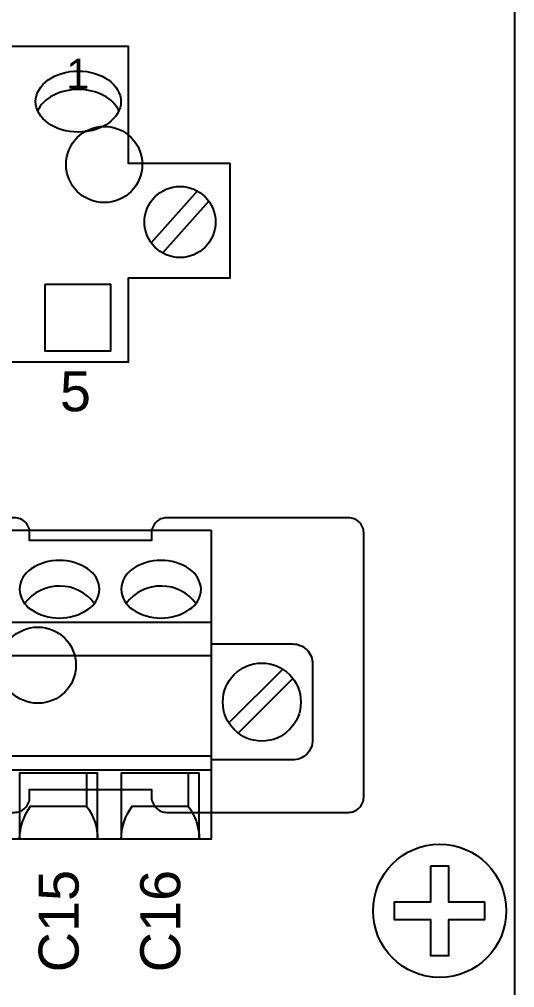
# Model space of a CAD drawing. Extents: x 0.5 to 35.5, y 0.5 to 23.5.
# Drawn here: x 33.148 to 34.123, y 9.671 to 11.577 of the extents above; entities that cross this region are included whole.
import ezdxf

# ---------------------------------------------------------------- set-up
doc = ezdxf.new("R2010")
doc.units = 0
doc.header["$MEASUREMENT"] = 0
for name, color, linetype in [('1_01__0-__NO_ETH__EIA-232', 7, 'CONTINUOUS'), ('1_02__1-__NO_ETH__EIA-485', 7, 'CONTINUOUS'), ('1_03__2-___1__10-100BASE-T', 7, 'CONTINUOUS'), ('1_04__3-___1__10-100BASE-T', 7, 'CONTINUOUS'), ('1_05__4-___1__100BASE-FX_M', 7, 'CONTINUOUS'), ('1_06__6-___2__10-100BASE-T', 7, 'CONTINUOUS'), ('1_07__8-___2__100BASE-FX_M', 7, 'CONTINUOUS'), ('2_01__0-__EMPTY', 7, 'CONTINUOUS'), ('2_02__A0__SERIAL_COMMUNICA', 7, 'CONTINUOUS'), ('2_03__B-___3__DI___4__DO__', 7, 'CONTINUOUS'), ('2_04__1-___4__DI___4__DO__', 7, 'CONTINUOUS'), ('2_05__C-___4__DI___4__DO__', 7, 'CONTINUOUS'), ('2_06__D-___4__DI___3__DO__', 7, 'CONTINUOUS'), ('2_07__2A___8__FORM_A_DO', 7, 'CONTINUOUS'), ('2_08__2B___8__FORM_B_DO', 7, 'CONTINUOUS'), ('2_09__2C___8__DO__6__FORM_', 7, 'CONTINUOUS'), ('2_10__2D___8__DO__2__FORM_', 7, 'CONTINUOUS'), ('2_11__2G___8__DO__4__FORM_', 7, 'CONTINUOUS'), ('2_12__3-___8__DI', 7, 'CONTINUOUS'), ('2_13__4-___14__DI', 7, 'CONTINUOUS'), ('2_14__5-___8__AI', 7, 'CONTINUOUS'), ('2_15__6-___4__AI____4__AO', 7, 'CONTINUOUS'), ('6_00______DWG_', 7, 'CONTINUOUS')]:
    doc.layers.add(name, color=color, linetype=linetype)
doc.styles.add('ARIAL', font='arial.ttf')

msp = doc.modelspace()

# ---------------------------------------------------------------- linework, layer by layer
at = {"layer": '1_01__0-__NO_ETH__EIA-232'}
msp.add_circle((33.3149, 11.2914), 0.075, dxfattribs=at)
at = {"layer": '1_02__1-__NO_ETH__EIA-485'}
for points in [[(32.3627, 11.5237), (32.3627, 11.2932), (32.163, 11.2932), (32.163, 11.0682), (32.3627, 11.0682), (32.3627, 10.9032), (33.3629, 10.9032), (33.3629, 11.0682), (33.5627, 11.0682), (33.5627, 11.2932), (33.3629, 11.2932), (33.3629, 11.5237), (32.3627, 11.5237)], [(33.4983, 11.2392), (33.4076, 11.137)], [(33.43, 11.1171), (33.5208, 11.2192)], [(33.1979, 11.0553), (33.1979, 10.9244), (33.3278, 10.9244), (33.3278, 11.0553), (33.1979, 11.0553)]]:
    msp.add_lwpolyline(points, dxfattribs=at)
msp.add_circle((33.4642, 11.1781), 0.07, dxfattribs=at)
msp.add_ellipse((33.2639, 11.4152), major_axis=(0.0839, 0), ratio=0.716586, dxfattribs=at)
msp.add_ellipse((33.2639, 11.3788), major_axis=(0.0839, 0), ratio=0.716586, start_param=0.307595, end_param=2.833998, dxfattribs=at)
at = {"layer": '1_03__2-___1__10-100BASE-T'}
msp.add_circle((33.3149, 11.2914), 0.075, dxfattribs=at)
at = {"layer": '1_04__3-___1__10-100BASE-T'}
for points in [[(32.3627, 11.5237), (32.3627, 11.2932), (32.163, 11.2932), (32.163, 11.0682), (32.3627, 11.0682), (32.3627, 10.9032), (33.3629, 10.9032), (33.3629, 11.0682), (33.5627, 11.0682), (33.5627, 11.2932), (33.3629, 11.2932), (33.3629, 11.5237), (32.3627, 11.5237)], [(33.4983, 11.2392), (33.4076, 11.137)], [(33.43, 11.1171), (33.5208, 11.2192)], [(33.1979, 11.0553), (33.1979, 10.9244), (33.3278, 10.9244), (33.3278, 11.0553), (33.1979, 11.0553)]]:
    msp.add_lwpolyline(points, dxfattribs=at)
msp.add_circle((33.4642, 11.1781), 0.07, dxfattribs=at)
msp.add_ellipse((33.2639, 11.4152), major_axis=(0.0839, 0), ratio=0.716586, dxfattribs=at)
msp.add_ellipse((33.2639, 11.3788), major_axis=(0.0839, 0), ratio=0.716586, start_param=0.307595, end_param=2.833998, dxfattribs=at)
at = {"layer": '1_05__4-___1__100BASE-FX_M'}
msp.add_circle((33.3149, 11.2914), 0.075, dxfattribs=at)
at = {"layer": '1_06__6-___2__10-100BASE-T'}
msp.add_circle((33.3149, 11.2914), 0.075, dxfattribs=at)
at = {"layer": '1_07__8-___2__100BASE-FX_M'}
msp.add_circle((33.3149, 11.2914), 0.075, dxfattribs=at)
at = {"layer": '2_01__0-__EMPTY'}
msp.add_lwpolyline([(32.1432, 10.0459, 0.414214), (32.1731, 10.016), (33.1383, 10.016, 0.414214), (33.1682, 10.0459), (33.1682, 10.061), (33.4082, 10.061), (33.4082, 10.0459, 0.414214), (33.4381, 10.016), (33.7958, 10.016, 0.414973), (33.8257, 10.0459), (33.8257, 10.5662, 0.414973), (33.7958, 10.596), (33.4381, 10.596, 0.414214), (33.4082, 10.5662), (33.4082, 10.551), (33.1682, 10.551), (33.1682, 10.5662, 0.414214), (33.1383, 10.596), (32.1731, 10.596, 0.414214), (32.1432, 10.5662)], format="xyb", dxfattribs=at)
at = {"layer": '2_02__A0__SERIAL_COMMUNICA'}
msp.add_circle((33.1843, 10.3057), 0.075, dxfattribs=at)
at = {"layer": '2_03__B-___3__DI___4__DO__'}
msp.add_lwpolyline([(33.5252, 10.5717), (33.5252, 9.963), (31.9252, 9.963), (31.9252, 10.5717)], close=True, dxfattribs=at)
for points in [[(33.2825, 10.4953, 0.154167), (33.2268, 10.5119, 0.154167), (33.1711, 10.4953, 0.244062), (33.1481, 10.4553, 0.244061), (33.1711, 10.4152, 0.154167), (33.2268, 10.3986, 0.154167), (33.2825, 10.4152, 0.24406), (33.3056, 10.4553, 0.236767)], [(33.4825, 10.4953, 0.154167), (33.4268, 10.5119, 0.154167), (33.3711, 10.4953, 0.244062), (33.3481, 10.4553, 0.244061), (33.3711, 10.4152, 0.154167), (33.4268, 10.3986, 0.154167), (33.4825, 10.4152, 0.24406), (33.5056, 10.4553, 0.236767)]]:
    msp.add_lwpolyline(points, format="xyb", close=True, dxfattribs=at)
for points in [[(33.2956, 10.4274, 0.005828), (33.2953, 10.4273, 0.231198), (33.2284, 10.4616, 0.240907), (33.1583, 10.4273, 0.001746), (33.1582, 10.4272)], [(33.4956, 10.4274, 0.005828), (33.4953, 10.4273, 0.231198), (33.4284, 10.4616, 0.240907), (33.3583, 10.4273, 0.001746), (33.3582, 10.4272)], [(33.5252, 10.3476), (33.6859, 10.3476, -0.414214), (33.7252, 10.3082), (33.7252, 10.1586, -0.414214), (33.6859, 10.1193), (33.5252, 10.1193)], [(33.2804, 10.0931), (33.2804, 10.028, -0.162987), (33.302, 9.963), (33.302, 10.0931), (33.1485, 10.0931), (33.1485, 9.963, -0.162853), (33.1701, 10.028), (33.2804, 10.028)], [(33.4804, 10.0931), (33.4804, 10.028, -0.162987), (33.502, 9.963), (33.502, 10.0931), (33.3485, 10.0931), (33.3485, 9.963, -0.162853), (33.3701, 10.028), (33.4804, 10.028)]]:
    msp.add_lwpolyline(points, format="xyb", dxfattribs=at)
for points in [[(31.9252, 10.3901), (33.5252, 10.3901)], [(31.9252, 10.3247), (33.5252, 10.3247)], [(33.5604, 10.1921), (33.6663, 10.298)], [(33.5787, 10.172), (33.6863, 10.2796)], [(31.9252, 10.1276), (33.5252, 10.1276)], [(31.9252, 10.0998), (33.5252, 10.0998)]]:
    msp.add_lwpolyline(points, dxfattribs=at)
msp.add_circle((33.6252, 10.2331), 0.0768, dxfattribs=at)
at = {"layer": '2_04__1-___4__DI___4__DO__'}
msp.add_lwpolyline([(33.5252, 10.5717), (33.5252, 9.963), (31.9252, 9.963), (31.9252, 10.5717)], close=True, dxfattribs=at)
for points in [[(33.2825, 10.4953, 0.154167), (33.2268, 10.5119, 0.154167), (33.1711, 10.4953, 0.244062), (33.1481, 10.4553, 0.244061), (33.1711, 10.4152, 0.154167), (33.2268, 10.3986, 0.154167), (33.2825, 10.4152, 0.24406), (33.3056, 10.4553, 0.236767)], [(33.4825, 10.4953, 0.154167), (33.4268, 10.5119, 0.154167), (33.3711, 10.4953, 0.244062), (33.3481, 10.4553, 0.244061), (33.3711, 10.4152, 0.154167), (33.4268, 10.3986, 0.154167), (33.4825, 10.4152, 0.24406), (33.5056, 10.4553, 0.236767)]]:
    msp.add_lwpolyline(points, format="xyb", close=True, dxfattribs=at)
for points in [[(33.2956, 10.4274, 0.005828), (33.2953, 10.4273, 0.231198), (33.2284, 10.4616, 0.240907), (33.1583, 10.4273, 0.001746), (33.1582, 10.4272)], [(33.4956, 10.4274, 0.005828), (33.4953, 10.4273, 0.231198), (33.4284, 10.4616, 0.240907), (33.3583, 10.4273, 0.001746), (33.3582, 10.4272)], [(33.5252, 10.3476), (33.6859, 10.3476, -0.414214), (33.7252, 10.3082), (33.7252, 10.1586, -0.414214), (33.6859, 10.1193), (33.5252, 10.1193)], [(33.2804, 10.0931), (33.2804, 10.028, -0.162987), (33.302, 9.963), (33.302, 10.0931), (33.1485, 10.0931), (33.1485, 9.963, -0.162853), (33.1701, 10.028), (33.2804, 10.028)], [(33.4804, 10.0931), (33.4804, 10.028, -0.162987), (33.502, 9.963), (33.502, 10.0931), (33.3485, 10.0931), (33.3485, 9.963, -0.162853), (33.3701, 10.028), (33.4804, 10.028)]]:
    msp.add_lwpolyline(points, format="xyb", dxfattribs=at)
for points in [[(31.9252, 10.3901), (33.5252, 10.3901)], [(31.9252, 10.3247), (33.5252, 10.3247)], [(33.5604, 10.1921), (33.6663, 10.298)], [(33.5787, 10.172), (33.6863, 10.2796)], [(31.9252, 10.1276), (33.5252, 10.1276)], [(31.9252, 10.0998), (33.5252, 10.0998)]]:
    msp.add_lwpolyline(points, dxfattribs=at)
msp.add_circle((33.6252, 10.2331), 0.0768, dxfattribs=at)
at = {"layer": '2_05__C-___4__DI___4__DO__'}
msp.add_lwpolyline([(33.5252, 10.5717), (33.5252, 9.963), (31.9252, 9.963), (31.9252, 10.5717)], close=True, dxfattribs=at)
for points in [[(33.2825, 10.4953, 0.154167), (33.2268, 10.5119, 0.154167), (33.1711, 10.4953, 0.244062), (33.1481, 10.4553, 0.244061), (33.1711, 10.4152, 0.154167), (33.2268, 10.3986, 0.154167), (33.2825, 10.4152, 0.24406), (33.3056, 10.4553, 0.236767)], [(33.4825, 10.4953, 0.154167), (33.4268, 10.5119, 0.154167), (33.3711, 10.4953, 0.244062), (33.3481, 10.4553, 0.244061), (33.3711, 10.4152, 0.154167), (33.4268, 10.3986, 0.154167), (33.4825, 10.4152, 0.24406), (33.5056, 10.4553, 0.236767)]]:
    msp.add_lwpolyline(points, format="xyb", close=True, dxfattribs=at)
for points in [[(33.2956, 10.4274, 0.005828), (33.2953, 10.4273, 0.231198), (33.2284, 10.4616, 0.240907), (33.1583, 10.4273, 0.001746), (33.1582, 10.4272)], [(33.4956, 10.4274, 0.005828), (33.4953, 10.4273, 0.231198), (33.4284, 10.4616, 0.240907), (33.3583, 10.4273, 0.001746), (33.3582, 10.4272)], [(33.5252, 10.3476), (33.6859, 10.3476, -0.414214), (33.7252, 10.3082), (33.7252, 10.1586, -0.414214), (33.6859, 10.1193), (33.5252, 10.1193)], [(33.2804, 10.0931), (33.2804, 10.028, -0.162987), (33.302, 9.963), (33.302, 10.0931), (33.1485, 10.0931), (33.1485, 9.963, -0.162853), (33.1701, 10.028), (33.2804, 10.028)], [(33.4804, 10.0931), (33.4804, 10.028, -0.162987), (33.502, 9.963), (33.502, 10.0931), (33.3485, 10.0931), (33.3485, 9.963, -0.162853), (33.3701, 10.028), (33.4804, 10.028)]]:
    msp.add_lwpolyline(points, format="xyb", dxfattribs=at)
for points in [[(31.9252, 10.3901), (33.5252, 10.3901)], [(31.9252, 10.3247), (33.5252, 10.3247)], [(33.5604, 10.1921), (33.6663, 10.298)], [(33.5787, 10.172), (33.6863, 10.2796)], [(31.9252, 10.1276), (33.5252, 10.1276)], [(31.9252, 10.0998), (33.5252, 10.0998)]]:
    msp.add_lwpolyline(points, dxfattribs=at)
msp.add_circle((33.6252, 10.2331), 0.0768, dxfattribs=at)
at = {"layer": '2_06__D-___4__DI___3__DO__'}
msp.add_lwpolyline([(33.5252, 10.5717), (33.5252, 9.963), (31.9252, 9.963), (31.9252, 10.5717)], close=True, dxfattribs=at)
for points in [[(33.2825, 10.4953, 0.154167), (33.2268, 10.5119, 0.154167), (33.1711, 10.4953, 0.244062), (33.1481, 10.4553, 0.244061), (33.1711, 10.4152, 0.154167), (33.2268, 10.3986, 0.154167), (33.2825, 10.4152, 0.24406), (33.3056, 10.4553, 0.236767)], [(33.4825, 10.4953, 0.154167), (33.4268, 10.5119, 0.154167), (33.3711, 10.4953, 0.244062), (33.3481, 10.4553, 0.244061), (33.3711, 10.4152, 0.154167), (33.4268, 10.3986, 0.154167), (33.4825, 10.4152, 0.24406), (33.5056, 10.4553, 0.236767)]]:
    msp.add_lwpolyline(points, format="xyb", close=True, dxfattribs=at)
for points in [[(33.2956, 10.4274, 0.005828), (33.2953, 10.4273, 0.231198), (33.2284, 10.4616, 0.240907), (33.1583, 10.4273, 0.001746), (33.1582, 10.4272)], [(33.4956, 10.4274, 0.005828), (33.4953, 10.4273, 0.231198), (33.4284, 10.4616, 0.240907), (33.3583, 10.4273, 0.001746), (33.3582, 10.4272)], [(33.5252, 10.3476), (33.6859, 10.3476, -0.414214), (33.7252, 10.3082), (33.7252, 10.1586, -0.414214), (33.6859, 10.1193), (33.5252, 10.1193)], [(33.2804, 10.0931), (33.2804, 10.028, -0.162987), (33.302, 9.963), (33.302, 10.0931), (33.1485, 10.0931), (33.1485, 9.963, -0.162853), (33.1701, 10.028), (33.2804, 10.028)], [(33.4804, 10.0931), (33.4804, 10.028, -0.162987), (33.502, 9.963), (33.502, 10.0931), (33.3485, 10.0931), (33.3485, 9.963, -0.162853), (33.3701, 10.028), (33.4804, 10.028)]]:
    msp.add_lwpolyline(points, format="xyb", dxfattribs=at)
for points in [[(31.9252, 10.3901), (33.5252, 10.3901)], [(31.9252, 10.3247), (33.5252, 10.3247)], [(33.5604, 10.1921), (33.6663, 10.298)], [(33.5787, 10.172), (33.6863, 10.2796)], [(31.9252, 10.1276), (33.5252, 10.1276)], [(31.9252, 10.0998), (33.5252, 10.0998)]]:
    msp.add_lwpolyline(points, dxfattribs=at)
msp.add_circle((33.6252, 10.2331), 0.0768, dxfattribs=at)
at = {"layer": '2_07__2A___8__FORM_A_DO'}
msp.add_lwpolyline([(33.5252, 10.5717), (33.5252, 9.963), (31.9252, 9.963), (31.9252, 10.5717)], close=True, dxfattribs=at)
for points in [[(33.2825, 10.4953, 0.154167), (33.2268, 10.5119, 0.154167), (33.1711, 10.4953, 0.244062), (33.1481, 10.4553, 0.244061), (33.1711, 10.4152, 0.154167), (33.2268, 10.3986, 0.154167), (33.2825, 10.4152, 0.24406), (33.3056, 10.4553, 0.236767)], [(33.4825, 10.4953, 0.154167), (33.4268, 10.5119, 0.154167), (33.3711, 10.4953, 0.244062), (33.3481, 10.4553, 0.244061), (33.3711, 10.4152, 0.154167), (33.4268, 10.3986, 0.154167), (33.4825, 10.4152, 0.24406), (33.5056, 10.4553, 0.236767)]]:
    msp.add_lwpolyline(points, format="xyb", close=True, dxfattribs=at)
for points in [[(33.2956, 10.4274, 0.005828), (33.2953, 10.4273, 0.231198), (33.2284, 10.4616, 0.240907), (33.1583, 10.4273, 0.001746), (33.1582, 10.4272)], [(33.4956, 10.4274, 0.005828), (33.4953, 10.4273, 0.231198), (33.4284, 10.4616, 0.240907), (33.3583, 10.4273, 0.001746), (33.3582, 10.4272)], [(33.5252, 10.3476), (33.6859, 10.3476, -0.414214), (33.7252, 10.3082), (33.7252, 10.1586, -0.414214), (33.6859, 10.1193), (33.5252, 10.1193)], [(33.2804, 10.0931), (33.2804, 10.028, -0.162987), (33.302, 9.963), (33.302, 10.0931), (33.1485, 10.0931), (33.1485, 9.963, -0.162853), (33.1701, 10.028), (33.2804, 10.028)], [(33.4804, 10.0931), (33.4804, 10.028, -0.162987), (33.502, 9.963), (33.502, 10.0931), (33.3485, 10.0931), (33.3485, 9.963, -0.162853), (33.3701, 10.028), (33.4804, 10.028)]]:
    msp.add_lwpolyline(points, format="xyb", dxfattribs=at)
for points in [[(31.9252, 10.3901), (33.5252, 10.3901)], [(31.9252, 10.3247), (33.5252, 10.3247)], [(33.5604, 10.1921), (33.6663, 10.298)], [(33.5787, 10.172), (33.6863, 10.2796)], [(31.9252, 10.1276), (33.5252, 10.1276)], [(31.9252, 10.0998), (33.5252, 10.0998)]]:
    msp.add_lwpolyline(points, dxfattribs=at)
msp.add_circle((33.6252, 10.2331), 0.0768, dxfattribs=at)
at = {"layer": '2_08__2B___8__FORM_B_DO'}
msp.add_lwpolyline([(33.5252, 10.5717), (33.5252, 9.963), (31.9252, 9.963), (31.9252, 10.5717)], close=True, dxfattribs=at)
for points in [[(33.2825, 10.4953, 0.154167), (33.2268, 10.5119, 0.154167), (33.1711, 10.4953, 0.244062), (33.1481, 10.4553, 0.244061), (33.1711, 10.4152, 0.154167), (33.2268, 10.3986, 0.154167), (33.2825, 10.4152, 0.24406), (33.3056, 10.4553, 0.236767)], [(33.4825, 10.4953, 0.154167), (33.4268, 10.5119, 0.154167), (33.3711, 10.4953, 0.244062), (33.3481, 10.4553, 0.244061), (33.3711, 10.4152, 0.154167), (33.4268, 10.3986, 0.154167), (33.4825, 10.4152, 0.24406), (33.5056, 10.4553, 0.236767)]]:
    msp.add_lwpolyline(points, format="xyb", close=True, dxfattribs=at)
for points in [[(33.2956, 10.4274, 0.005828), (33.2953, 10.4273, 0.231198), (33.2284, 10.4616, 0.240907), (33.1583, 10.4273, 0.001746), (33.1582, 10.4272)], [(33.4956, 10.4274, 0.005828), (33.4953, 10.4273, 0.231198), (33.4284, 10.4616, 0.240907), (33.3583, 10.4273, 0.001746), (33.3582, 10.4272)], [(33.5252, 10.3476), (33.6859, 10.3476, -0.414214), (33.7252, 10.3082), (33.7252, 10.1586, -0.414214), (33.6859, 10.1193), (33.5252, 10.1193)], [(33.2804, 10.0931), (33.2804, 10.028, -0.162987), (33.302, 9.963), (33.302, 10.0931), (33.1485, 10.0931), (33.1485, 9.963, -0.162853), (33.1701, 10.028), (33.2804, 10.028)], [(33.4804, 10.0931), (33.4804, 10.028, -0.162987), (33.502, 9.963), (33.502, 10.0931), (33.3485, 10.0931), (33.3485, 9.963, -0.162853), (33.3701, 10.028), (33.4804, 10.028)]]:
    msp.add_lwpolyline(points, format="xyb", dxfattribs=at)
for points in [[(31.9252, 10.3901), (33.5252, 10.3901)], [(31.9252, 10.3247), (33.5252, 10.3247)], [(33.5604, 10.1921), (33.6663, 10.298)], [(33.5787, 10.172), (33.6863, 10.2796)], [(31.9252, 10.1276), (33.5252, 10.1276)], [(31.9252, 10.0998), (33.5252, 10.0998)]]:
    msp.add_lwpolyline(points, dxfattribs=at)
msp.add_circle((33.6252, 10.2331), 0.0768, dxfattribs=at)
at = {"layer": '2_09__2C___8__DO__6__FORM_'}
msp.add_lwpolyline([(33.5252, 10.5717), (33.5252, 9.963), (31.9252, 9.963), (31.9252, 10.5717)], close=True, dxfattribs=at)
for points in [[(33.2825, 10.4953, 0.154167), (33.2268, 10.5119, 0.154167), (33.1711, 10.4953, 0.244062), (33.1481, 10.4553, 0.244061), (33.1711, 10.4152, 0.154167), (33.2268, 10.3986, 0.154167), (33.2825, 10.4152, 0.24406), (33.3056, 10.4553, 0.236767)], [(33.4825, 10.4953, 0.154167), (33.4268, 10.5119, 0.154167), (33.3711, 10.4953, 0.244062), (33.3481, 10.4553, 0.244061), (33.3711, 10.4152, 0.154167), (33.4268, 10.3986, 0.154167), (33.4825, 10.4152, 0.24406), (33.5056, 10.4553, 0.236767)]]:
    msp.add_lwpolyline(points, format="xyb", close=True, dxfattribs=at)
for points in [[(33.2956, 10.4274, 0.005828), (33.2953, 10.4273, 0.231198), (33.2284, 10.4616, 0.240907), (33.1583, 10.4273, 0.001746), (33.1582, 10.4272)], [(33.4956, 10.4274, 0.005828), (33.4953, 10.4273, 0.231198), (33.4284, 10.4616, 0.240907), (33.3583, 10.4273, 0.001746), (33.3582, 10.4272)], [(33.5252, 10.3476), (33.6859, 10.3476, -0.414214), (33.7252, 10.3082), (33.7252, 10.1586, -0.414214), (33.6859, 10.1193), (33.5252, 10.1193)], [(33.2804, 10.0931), (33.2804, 10.028, -0.162987), (33.302, 9.963), (33.302, 10.0931), (33.1485, 10.0931), (33.1485, 9.963, -0.162853), (33.1701, 10.028), (33.2804, 10.028)], [(33.4804, 10.0931), (33.4804, 10.028, -0.162987), (33.502, 9.963), (33.502, 10.0931), (33.3485, 10.0931), (33.3485, 9.963, -0.162853), (33.3701, 10.028), (33.4804, 10.028)]]:
    msp.add_lwpolyline(points, format="xyb", dxfattribs=at)
for points in [[(31.9252, 10.3901), (33.5252, 10.3901)], [(31.9252, 10.3247), (33.5252, 10.3247)], [(33.5604, 10.1921), (33.6663, 10.298)], [(33.5787, 10.172), (33.6863, 10.2796)], [(31.9252, 10.1276), (33.5252, 10.1276)], [(31.9252, 10.0998), (33.5252, 10.0998)]]:
    msp.add_lwpolyline(points, dxfattribs=at)
msp.add_circle((33.6252, 10.2331), 0.0768, dxfattribs=at)
at = {"layer": '2_10__2D___8__DO__2__FORM_'}
msp.add_lwpolyline([(33.5252, 10.5717), (33.5252, 9.963), (31.9252, 9.963), (31.9252, 10.5717)], close=True, dxfattribs=at)
for points in [[(33.2825, 10.4953, 0.154167), (33.2268, 10.5119, 0.154167), (33.1711, 10.4953, 0.244062), (33.1481, 10.4553, 0.244061), (33.1711, 10.4152, 0.154167), (33.2268, 10.3986, 0.154167), (33.2825, 10.4152, 0.24406), (33.3056, 10.4553, 0.236767)], [(33.4825, 10.4953, 0.154167), (33.4268, 10.5119, 0.154167), (33.3711, 10.4953, 0.244062), (33.3481, 10.4553, 0.244061), (33.3711, 10.4152, 0.154167), (33.4268, 10.3986, 0.154167), (33.4825, 10.4152, 0.24406), (33.5056, 10.4553, 0.236767)]]:
    msp.add_lwpolyline(points, format="xyb", close=True, dxfattribs=at)
for points in [[(33.2956, 10.4274, 0.005828), (33.2953, 10.4273, 0.231198), (33.2284, 10.4616, 0.240907), (33.1583, 10.4273, 0.001746), (33.1582, 10.4272)], [(33.4956, 10.4274, 0.005828), (33.4953, 10.4273, 0.231198), (33.4284, 10.4616, 0.240907), (33.3583, 10.4273, 0.001746), (33.3582, 10.4272)], [(33.5252, 10.3476), (33.6859, 10.3476, -0.414214), (33.7252, 10.3082), (33.7252, 10.1586, -0.414214), (33.6859, 10.1193), (33.5252, 10.1193)], [(33.2804, 10.0931), (33.2804, 10.028, -0.162987), (33.302, 9.963), (33.302, 10.0931), (33.1485, 10.0931), (33.1485, 9.963, -0.162853), (33.1701, 10.028), (33.2804, 10.028)], [(33.4804, 10.0931), (33.4804, 10.028, -0.162987), (33.502, 9.963), (33.502, 10.0931), (33.3485, 10.0931), (33.3485, 9.963, -0.162853), (33.3701, 10.028), (33.4804, 10.028)]]:
    msp.add_lwpolyline(points, format="xyb", dxfattribs=at)
for points in [[(31.9252, 10.3901), (33.5252, 10.3901)], [(31.9252, 10.3247), (33.5252, 10.3247)], [(33.5604, 10.1921), (33.6663, 10.298)], [(33.5787, 10.172), (33.6863, 10.2796)], [(31.9252, 10.1276), (33.5252, 10.1276)], [(31.9252, 10.0998), (33.5252, 10.0998)]]:
    msp.add_lwpolyline(points, dxfattribs=at)
msp.add_circle((33.6252, 10.2331), 0.0768, dxfattribs=at)
at = {"layer": '2_11__2G___8__DO__4__FORM_'}
msp.add_lwpolyline([(33.5252, 10.5717), (33.5252, 9.963), (31.9252, 9.963), (31.9252, 10.5717)], close=True, dxfattribs=at)
for points in [[(33.2825, 10.4953, 0.154167), (33.2268, 10.5119, 0.154167), (33.1711, 10.4953, 0.244062), (33.1481, 10.4553, 0.244061), (33.1711, 10.4152, 0.154167), (33.2268, 10.3986, 0.154167), (33.2825, 10.4152, 0.24406), (33.3056, 10.4553, 0.236767)], [(33.4825, 10.4953, 0.154167), (33.4268, 10.5119, 0.154167), (33.3711, 10.4953, 0.244062), (33.3481, 10.4553, 0.244061), (33.3711, 10.4152, 0.154167), (33.4268, 10.3986, 0.154167), (33.4825, 10.4152, 0.24406), (33.5056, 10.4553, 0.236767)]]:
    msp.add_lwpolyline(points, format="xyb", close=True, dxfattribs=at)
for points in [[(33.2956, 10.4274, 0.005828), (33.2953, 10.4273, 0.231198), (33.2284, 10.4616, 0.240907), (33.1583, 10.4273, 0.001746), (33.1582, 10.4272)], [(33.4956, 10.4274, 0.005828), (33.4953, 10.4273, 0.231198), (33.4284, 10.4616, 0.240907), (33.3583, 10.4273, 0.001746), (33.3582, 10.4272)], [(33.5252, 10.3476), (33.6859, 10.3476, -0.414214), (33.7252, 10.3082), (33.7252, 10.1586, -0.414214), (33.6859, 10.1193), (33.5252, 10.1193)], [(33.2804, 10.0931), (33.2804, 10.028, -0.162987), (33.302, 9.963), (33.302, 10.0931), (33.1485, 10.0931), (33.1485, 9.963, -0.162853), (33.1701, 10.028), (33.2804, 10.028)], [(33.4804, 10.0931), (33.4804, 10.028, -0.162987), (33.502, 9.963), (33.502, 10.0931), (33.3485, 10.0931), (33.3485, 9.963, -0.162853), (33.3701, 10.028), (33.4804, 10.028)]]:
    msp.add_lwpolyline(points, format="xyb", dxfattribs=at)
for points in [[(31.9252, 10.3901), (33.5252, 10.3901)], [(31.9252, 10.3247), (33.5252, 10.3247)], [(33.5604, 10.1921), (33.6663, 10.298)], [(33.5787, 10.172), (33.6863, 10.2796)], [(31.9252, 10.1276), (33.5252, 10.1276)], [(31.9252, 10.0998), (33.5252, 10.0998)]]:
    msp.add_lwpolyline(points, dxfattribs=at)
msp.add_circle((33.6252, 10.2331), 0.0768, dxfattribs=at)
at = {"layer": '2_12__3-___8__DI'}
msp.add_lwpolyline([(33.5252, 10.5717), (33.5252, 9.963), (31.9252, 9.963), (31.9252, 10.5717)], close=True, dxfattribs=at)
for points in [[(33.2825, 10.4953, 0.154167), (33.2268, 10.5119, 0.154167), (33.1711, 10.4953, 0.244062), (33.1481, 10.4553, 0.244061), (33.1711, 10.4152, 0.154167), (33.2268, 10.3986, 0.154167), (33.2825, 10.4152, 0.24406), (33.3056, 10.4553, 0.236767)], [(33.4825, 10.4953, 0.154167), (33.4268, 10.5119, 0.154167), (33.3711, 10.4953, 0.244062), (33.3481, 10.4553, 0.244061), (33.3711, 10.4152, 0.154167), (33.4268, 10.3986, 0.154167), (33.4825, 10.4152, 0.24406), (33.5056, 10.4553, 0.236767)]]:
    msp.add_lwpolyline(points, format="xyb", close=True, dxfattribs=at)
for points in [[(33.2956, 10.4274, 0.005828), (33.2953, 10.4273, 0.231198), (33.2284, 10.4616, 0.240907), (33.1583, 10.4273, 0.001746), (33.1582, 10.4272)], [(33.4956, 10.4274, 0.005828), (33.4953, 10.4273, 0.231198), (33.4284, 10.4616, 0.240907), (33.3583, 10.4273, 0.001746), (33.3582, 10.4272)], [(33.5252, 10.3476), (33.6859, 10.3476, -0.414214), (33.7252, 10.3082), (33.7252, 10.1586, -0.414214), (33.6859, 10.1193), (33.5252, 10.1193)], [(33.2804, 10.0931), (33.2804, 10.028, -0.162987), (33.302, 9.963), (33.302, 10.0931), (33.1485, 10.0931), (33.1485, 9.963, -0.162853), (33.1701, 10.028), (33.2804, 10.028)], [(33.4804, 10.0931), (33.4804, 10.028, -0.162987), (33.502, 9.963), (33.502, 10.0931), (33.3485, 10.0931), (33.3485, 9.963, -0.162853), (33.3701, 10.028), (33.4804, 10.028)]]:
    msp.add_lwpolyline(points, format="xyb", dxfattribs=at)
for points in [[(31.9252, 10.3901), (33.5252, 10.3901)], [(31.9252, 10.3247), (33.5252, 10.3247)], [(33.5604, 10.1921), (33.6663, 10.298)], [(33.5787, 10.172), (33.6863, 10.2796)], [(31.9252, 10.1276), (33.5252, 10.1276)], [(31.9252, 10.0998), (33.5252, 10.0998)]]:
    msp.add_lwpolyline(points, dxfattribs=at)
msp.add_circle((33.6252, 10.2331), 0.0768, dxfattribs=at)
at = {"layer": '2_13__4-___14__DI'}
msp.add_lwpolyline([(33.5252, 10.5717), (33.5252, 9.963), (31.9252, 9.963), (31.9252, 10.5717)], close=True, dxfattribs=at)
for points in [[(33.2825, 10.4953, 0.154167), (33.2268, 10.5119, 0.154167), (33.1711, 10.4953, 0.244062), (33.1481, 10.4553, 0.244061), (33.1711, 10.4152, 0.154167), (33.2268, 10.3986, 0.154167), (33.2825, 10.4152, 0.24406), (33.3056, 10.4553, 0.236767)], [(33.4825, 10.4953, 0.154167), (33.4268, 10.5119, 0.154167), (33.3711, 10.4953, 0.244062), (33.3481, 10.4553, 0.244061), (33.3711, 10.4152, 0.154167), (33.4268, 10.3986, 0.154167), (33.4825, 10.4152, 0.24406), (33.5056, 10.4553, 0.236767)]]:
    msp.add_lwpolyline(points, format="xyb", close=True, dxfattribs=at)
for points in [[(33.2956, 10.4274, 0.005828), (33.2953, 10.4273, 0.231198), (33.2284, 10.4616, 0.240907), (33.1583, 10.4273, 0.001746), (33.1582, 10.4272)], [(33.4956, 10.4274, 0.005828), (33.4953, 10.4273, 0.231198), (33.4284, 10.4616, 0.240907), (33.3583, 10.4273, 0.001746), (33.3582, 10.4272)], [(33.5252, 10.3476), (33.6859, 10.3476, -0.414214), (33.7252, 10.3082), (33.7252, 10.1586, -0.414214), (33.6859, 10.1193), (33.5252, 10.1193)], [(33.2804, 10.0931), (33.2804, 10.028, -0.162987), (33.302, 9.963), (33.302, 10.0931), (33.1485, 10.0931), (33.1485, 9.963, -0.162853), (33.1701, 10.028), (33.2804, 10.028)], [(33.4804, 10.0931), (33.4804, 10.028, -0.162987), (33.502, 9.963), (33.502, 10.0931), (33.3485, 10.0931), (33.3485, 9.963, -0.162853), (33.3701, 10.028), (33.4804, 10.028)]]:
    msp.add_lwpolyline(points, format="xyb", dxfattribs=at)
for points in [[(31.9252, 10.3901), (33.5252, 10.3901)], [(31.9252, 10.3247), (33.5252, 10.3247)], [(33.5604, 10.1921), (33.6663, 10.298)], [(33.5787, 10.172), (33.6863, 10.2796)], [(31.9252, 10.1276), (33.5252, 10.1276)], [(31.9252, 10.0998), (33.5252, 10.0998)]]:
    msp.add_lwpolyline(points, dxfattribs=at)
msp.add_circle((33.6252, 10.2331), 0.0768, dxfattribs=at)
at = {"layer": '2_14__5-___8__AI'}
msp.add_lwpolyline([(33.5252, 10.5717), (33.5252, 9.963), (31.9252, 9.963), (31.9252, 10.5717)], close=True, dxfattribs=at)
for points in [[(33.2825, 10.4953, 0.154167), (33.2268, 10.5119, 0.154167), (33.1711, 10.4953, 0.244062), (33.1481, 10.4553, 0.244061), (33.1711, 10.4152, 0.154167), (33.2268, 10.3986, 0.154167), (33.2825, 10.4152, 0.24406), (33.3056, 10.4553, 0.236767)], [(33.4825, 10.4953, 0.154167), (33.4268, 10.5119, 0.154167), (33.3711, 10.4953, 0.244062), (33.3481, 10.4553, 0.244061), (33.3711, 10.4152, 0.154167), (33.4268, 10.3986, 0.154167), (33.4825, 10.4152, 0.24406), (33.5056, 10.4553, 0.236767)]]:
    msp.add_lwpolyline(points, format="xyb", close=True, dxfattribs=at)
for points in [[(33.2956, 10.4274, 0.005828), (33.2953, 10.4273, 0.231198), (33.2284, 10.4616, 0.240907), (33.1583, 10.4273, 0.001746), (33.1582, 10.4272)], [(33.4956, 10.4274, 0.005828), (33.4953, 10.4273, 0.231198), (33.4284, 10.4616, 0.240907), (33.3583, 10.4273, 0.001746), (33.3582, 10.4272)], [(33.5252, 10.3476), (33.6859, 10.3476, -0.414214), (33.7252, 10.3082), (33.7252, 10.1586, -0.414214), (33.6859, 10.1193), (33.5252, 10.1193)], [(33.2804, 10.0931), (33.2804, 10.028, -0.162987), (33.302, 9.963), (33.302, 10.0931), (33.1485, 10.0931), (33.1485, 9.963, -0.162853), (33.1701, 10.028), (33.2804, 10.028)], [(33.4804, 10.0931), (33.4804, 10.028, -0.162987), (33.502, 9.963), (33.502, 10.0931), (33.3485, 10.0931), (33.3485, 9.963, -0.162853), (33.3701, 10.028), (33.4804, 10.028)]]:
    msp.add_lwpolyline(points, format="xyb", dxfattribs=at)
for points in [[(31.9252, 10.3901), (33.5252, 10.3901)], [(31.9252, 10.3247), (33.5252, 10.3247)], [(33.5604, 10.1921), (33.6663, 10.298)], [(33.5787, 10.172), (33.6863, 10.2796)], [(31.9252, 10.1276), (33.5252, 10.1276)], [(31.9252, 10.0998), (33.5252, 10.0998)]]:
    msp.add_lwpolyline(points, dxfattribs=at)
msp.add_circle((33.6252, 10.2331), 0.0768, dxfattribs=at)
at = {"layer": '2_15__6-___4__AI____4__AO'}
msp.add_lwpolyline([(33.5252, 10.5717), (33.5252, 9.963), (31.9252, 9.963), (31.9252, 10.5717)], close=True, dxfattribs=at)
for points in [[(33.2825, 10.4953, 0.154167), (33.2268, 10.5119, 0.154167), (33.1711, 10.4953, 0.244062), (33.1481, 10.4553, 0.244061), (33.1711, 10.4152, 0.154167), (33.2268, 10.3986, 0.154167), (33.2825, 10.4152, 0.24406), (33.3056, 10.4553, 0.236767)], [(33.4825, 10.4953, 0.154167), (33.4268, 10.5119, 0.154167), (33.3711, 10.4953, 0.244062), (33.3481, 10.4553, 0.244061), (33.3711, 10.4152, 0.154167), (33.4268, 10.3986, 0.154167), (33.4825, 10.4152, 0.24406), (33.5056, 10.4553, 0.236767)]]:
    msp.add_lwpolyline(points, format="xyb", close=True, dxfattribs=at)
for points in [[(33.2956, 10.4274, 0.005828), (33.2953, 10.4273, 0.231198), (33.2284, 10.4616, 0.240907), (33.1583, 10.4273, 0.001746), (33.1582, 10.4272)], [(33.4956, 10.4274, 0.005828), (33.4953, 10.4273, 0.231198), (33.4284, 10.4616, 0.240907), (33.3583, 10.4273, 0.001746), (33.3582, 10.4272)], [(33.5252, 10.3476), (33.6859, 10.3476, -0.414214), (33.7252, 10.3082), (33.7252, 10.1586, -0.414214), (33.6859, 10.1193), (33.5252, 10.1193)], [(33.2804, 10.0931), (33.2804, 10.028, -0.162987), (33.302, 9.963), (33.302, 10.0931), (33.1485, 10.0931), (33.1485, 9.963, -0.162853), (33.1701, 10.028), (33.2804, 10.028)], [(33.4804, 10.0931), (33.4804, 10.028, -0.162987), (33.502, 9.963), (33.502, 10.0931), (33.3485, 10.0931), (33.3485, 9.963, -0.162853), (33.3701, 10.028), (33.4804, 10.028)]]:
    msp.add_lwpolyline(points, format="xyb", dxfattribs=at)
for points in [[(31.9252, 10.3901), (33.5252, 10.3901)], [(31.9252, 10.3247), (33.5252, 10.3247)], [(33.5604, 10.1921), (33.6663, 10.298)], [(33.5787, 10.172), (33.6863, 10.2796)], [(31.9252, 10.1276), (33.5252, 10.1276)], [(31.9252, 10.0998), (33.5252, 10.0998)]]:
    msp.add_lwpolyline(points, dxfattribs=at)
msp.add_circle((33.6252, 10.2331), 0.0768, dxfattribs=at)
at = {"layer": '6_00______DWG_'}
msp.add_lwpolyline([(29.0933, 13.4639), (33.7587, 13.4639, -0.414214), (33.8374, 13.3851), (33.8374, 13.2965, 0.414214), (33.9556, 13.1784), (34.0441, 13.1784, -0.414214), (34.1229, 13.0997), (34.1229, 6.5446, -0.414214), (34.0441, 6.4658), (33.9556, 6.4658, 0.414214), (33.8374, 6.3477), (33.8374, 6.2591, -0.414214), (33.7587, 6.1804), (29.0933, 6.1804, -0.414214), (29.0146, 6.2591), (29.0146, 6.3477, 0.414214), (28.8965, 6.4658), (28.8079, 6.4658, -0.414214), (28.7292, 6.5446), (28.7292, 13.0997, -0.414214), (28.8079, 13.1784), (28.8965, 13.1784, 0.414214), (29.0146, 13.2965), (29.0146, 13.3851, -0.414214)], format="xyb", close=True, dxfattribs=at)
msp.add_lwpolyline([(33.9578, 9.9108), (33.9928, 9.9108), (33.9928, 9.8397), (34.0638, 9.8397), (34.0638, 9.8047), (33.9928, 9.8047), (33.9928, 9.7336), (33.9578, 9.7336), (33.9578, 9.8047), (33.8867, 9.8047), (33.8867, 9.8397), (33.9578, 9.8397)], close=True, dxfattribs=at)
msp.add_circle((33.9753, 9.8222), 0.1312, dxfattribs=at)

# ---------------------------------------------------------------- texts
at = {"layer": '1_01__0-__NO_ETH__EIA-232', "style": 'ARIAL'}
msp.add_text('1', height=0.059, dxfattribs=at).set_placement((33.2401, 11.4404))
msp.add_text('1', height=0.059, dxfattribs=at).set_placement((33.2401, 11.4404))
at = {"layer": '1_02__1-__NO_ETH__EIA-485', "style": 'ARIAL'}
msp.add_text('5', height=0.0787, dxfattribs=at).set_placement((33.2278, 10.8056))
at = {"layer": '1_03__2-___1__10-100BASE-T', "style": 'ARIAL'}
msp.add_text('1', height=0.059, dxfattribs=at).set_placement((33.2401, 11.4404))
msp.add_text('1', height=0.059, dxfattribs=at).set_placement((33.2401, 11.4404))
at = {"layer": '1_04__3-___1__10-100BASE-T', "style": 'ARIAL'}
msp.add_text('5', height=0.0787, dxfattribs=at).set_placement((33.2278, 10.8056))
at = {"layer": '1_05__4-___1__100BASE-FX_M', "style": 'ARIAL'}
msp.add_text('1', height=0.059, dxfattribs=at).set_placement((33.2401, 11.4404))
msp.add_text('1', height=0.059, dxfattribs=at).set_placement((33.2401, 11.4404))
at = {"layer": '1_06__6-___2__10-100BASE-T', "style": 'ARIAL'}
msp.add_text('1', height=0.059, dxfattribs=at).set_placement((33.2401, 11.4404))
msp.add_text('1', height=0.059, dxfattribs=at).set_placement((33.2401, 11.4404))
at = {"layer": '1_07__8-___2__100BASE-FX_M', "style": 'ARIAL'}
msp.add_text('1', height=0.059, dxfattribs=at).set_placement((33.2401, 11.4404))
msp.add_text('1', height=0.059, dxfattribs=at).set_placement((33.2401, 11.4404))
at = {"layer": '2_01__0-__EMPTY', "style": 'ARIAL'}
for s, p in [('C15', (33.2646, 9.7011)), ('C16', (33.4646, 9.7011))]:
    msp.add_text(s, height=0.07867, rotation=90, dxfattribs=at).set_placement(p)
at = {"layer": '2_03__B-___3__DI___4__DO__', "style": 'ARIAL'}
for s, p in [('C15', (33.2646, 9.7011)), ('C16', (33.4646, 9.7011))]:
    msp.add_text(s, height=0.07867, rotation=90, dxfattribs=at).set_placement(p)
at = {"layer": '2_04__1-___4__DI___4__DO__', "style": 'ARIAL'}
for s, p in [('C15', (33.2646, 9.7011)), ('C16', (33.4646, 9.7011))]:
    msp.add_text(s, height=0.07867, rotation=90, dxfattribs=at).set_placement(p)
at = {"layer": '2_05__C-___4__DI___4__DO__', "style": 'ARIAL'}
for s, p in [('C15', (33.2646, 9.7011)), ('C16', (33.4646, 9.7011))]:
    msp.add_text(s, height=0.07867, rotation=90, dxfattribs=at).set_placement(p)
at = {"layer": '2_06__D-___4__DI___3__DO__', "style": 'ARIAL'}
for s, p in [('C15', (33.2646, 9.7011)), ('C16', (33.4646, 9.7011))]:
    msp.add_text(s, height=0.07867, rotation=90, dxfattribs=at).set_placement(p)
at = {"layer": '2_07__2A___8__FORM_A_DO', "style": 'ARIAL'}
for s, p in [('C15', (33.2646, 9.7011)), ('C16', (33.4646, 9.7011))]:
    msp.add_text(s, height=0.07867, rotation=90, dxfattribs=at).set_placement(p)
at = {"layer": '2_08__2B___8__FORM_B_DO', "style": 'ARIAL'}
for s, p in [('C15', (33.2646, 9.7011)), ('C16', (33.4646, 9.7011))]:
    msp.add_text(s, height=0.07867, rotation=90, dxfattribs=at).set_placement(p)
at = {"layer": '2_09__2C___8__DO__6__FORM_', "style": 'ARIAL'}
for s, p in [('C15', (33.2646, 9.7011)), ('C16', (33.4646, 9.7011))]:
    msp.add_text(s, height=0.07867, rotation=90, dxfattribs=at).set_placement(p)
at = {"layer": '2_10__2D___8__DO__2__FORM_', "style": 'ARIAL'}
for s, p in [('C15', (33.2646, 9.7011)), ('C16', (33.4646, 9.7011))]:
    msp.add_text(s, height=0.07867, rotation=90, dxfattribs=at).set_placement(p)
at = {"layer": '2_11__2G___8__DO__4__FORM_', "style": 'ARIAL'}
for s, p in [('C15', (33.2646, 9.7011)), ('C16', (33.4646, 9.7011))]:
    msp.add_text(s, height=0.07867, rotation=90, dxfattribs=at).set_placement(p)
at = {"layer": '2_12__3-___8__DI', "style": 'ARIAL'}
for s, p in [('C15', (33.2646, 9.7011)), ('C16', (33.4646, 9.7011))]:
    msp.add_text(s, height=0.07867, rotation=90, dxfattribs=at).set_placement(p)
at = {"layer": '2_13__4-___14__DI', "style": 'ARIAL'}
for s, p in [('C15', (33.2646, 9.7011)), ('C16', (33.4646, 9.7011))]:
    msp.add_text(s, height=0.07867, rotation=90, dxfattribs=at).set_placement(p)
at = {"layer": '2_14__5-___8__AI', "style": 'ARIAL'}
for s, p in [('C15', (33.2646, 9.7011)), ('C16', (33.4646, 9.7011))]:
    msp.add_text(s, height=0.07867, rotation=90, dxfattribs=at).set_placement(p)
at = {"layer": '2_15__6-___4__AI____4__AO', "style": 'ARIAL'}
for s, p in [('C15', (33.2646, 9.7011)), ('C16', (33.4646, 9.7011))]:
    msp.add_text(s, height=0.07867, rotation=90, dxfattribs=at).set_placement(p)

doc.saveas('drawing.dxf')
